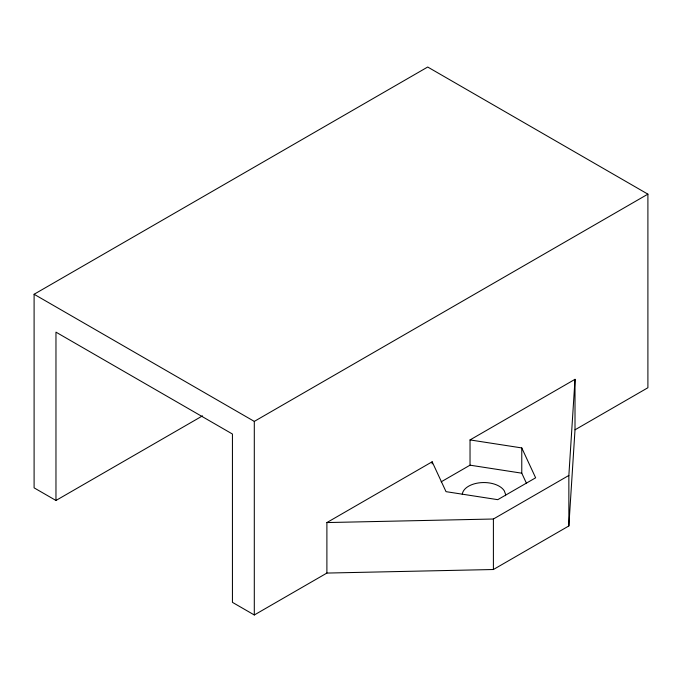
<?xml version="1.0" encoding="UTF-8"?>
<svg xmlns="http://www.w3.org/2000/svg" width="682" height="682" viewBox="0 0 682 682"><rect width="100%" height="100%" fill="white"/><g stroke="black" fill="none" stroke-linecap="round" stroke-linejoin="round"><path stroke-width="1.02" d="M568.856 525.95L575.011 429.813L647.9 387.734L647.9 194.148L427.699 67.024L34.1 294.266L34.1 487.852L55.967 500.469L55.967 332.143L232.434 434.025L232.434 602.351L254.301 614.976L326.891 573.068L493.401 569.513L568.856 525.95L568.856 475.448L575.011 379.32L470.034 439.924L470.034 465.175L441.177 481.833M55.967 500.469L202.528 415.858M34.1 294.266L254.301 421.399L647.9 194.148M326.891 573.068L326.891 522.565L432.158 461.791L446.028 491.662L497.766 499.667L535.634 477.801L521.773 447.929L470.034 439.924M326.891 522.565L493.401 519.011L568.856 475.448M470.034 465.175L521.773 473.18L526.589 483.547M575.011 379.32L575.011 429.813M521.773 447.929L521.773 473.18M493.401 519.011L493.401 569.513M432.158 461.791L432.158 463.896M254.301 421.399L254.301 614.976M462.285 494.39A21.645 12.498 0 0 1 480.793 482.677A21.645 12.498 0 0 1 504.305 490.869L505.481 494.058A21.645 12.498 0 0 1 505.515 495.695"/></g></svg>
